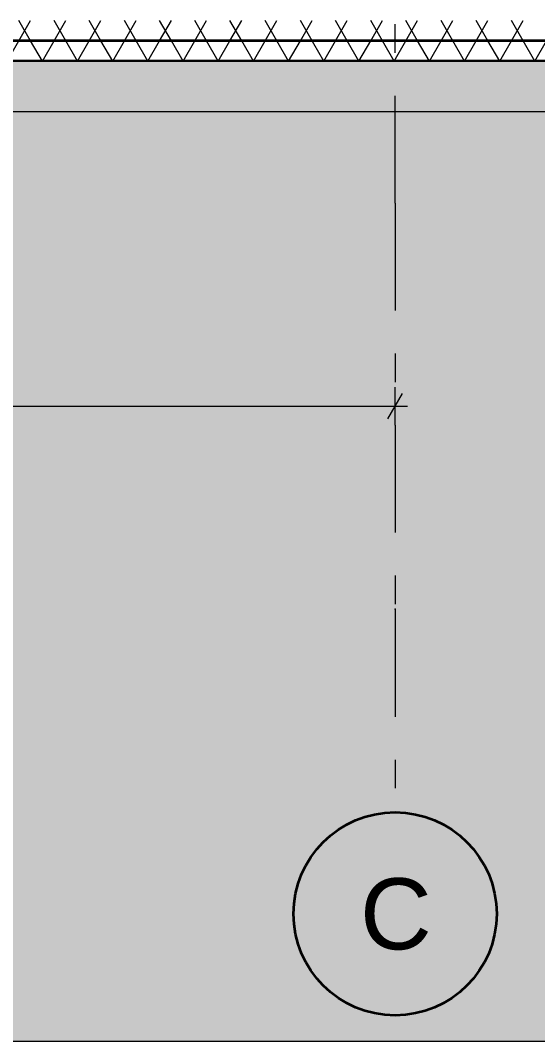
# Model space of a CAD drawing. Header units: millimetres. Extents: x -279593 to -202089, y -5129 to 14747.
# Drawn here: x -260955 to -258409, y -5129 to -100 of the extents above; entities that cross this region are included whole.
import ezdxf

# ---------------------------------------------------------------- set-up
doc = ezdxf.new("R2010")
doc.units = ezdxf.units.MM
doc.header["$MEASUREMENT"] = 0
doc.linetypes.add('Double Dashed', pattern=[1093.611073, 529.166651, -211.666656, 141.111112, -211.666656])
doc.linetypes.add('Wipeout_Contour', pattern=[1000, 0, -1000])
for name, color, linetype, lineweight in [('0_Pen_No__1', 7, 'Continuous', 13), ('2D Drafting - General_Pen_No__1', 7, 'Continuous', 13), ('New_Dimensioning - General_Pen_No__1', 7, 'Continuous', 13), ('New_Structural - Bearing_Pen_No__1', 7, 'Continuous', 13), ('New_Structural - Bearing_Pen_No__101', 252, 'Continuous', 13), ('New_Structural - Bearing_Pen_No__21', 7, 'Continuous', 35), ('New_Structural - Grid_Pen_No__1', 7, 'Continuous', 13), ('New_Structural - Grid_Pen_No__7', 7, 'Continuous', 35)]:
    doc.layers.add(name, color=color, linetype=linetype, lineweight=lineweight)
doc.layers.add('0_Pen_No__82', color=7, linetype='Continuous', lineweight=20, true_color=0xaaaaaa)
doc.layers.add('2D Drafting - General_Pen_No__61', color=7, linetype='Continuous', lineweight=20, true_color=0x6a6a6a)
doc.layers.add('New_Dimensioning - General', color=7, linetype='Continuous')
doc.layers.add('New_Structural - Bearing', color=7, linetype='Continuous')
doc.styles.add('GENERATED_STYLE_1', font='')
doc.styles.get('GENERATED_STYLE_1').set_extended_font_data('Arial')
doc.dimstyles.new('GENERATED_STYLE__1', dxfattribs={"dimtxt": 200, "dimasz": 95, "dimexe": 0.18, "dimexo": 0.0625, "dimgap": 0, "dimtad": 1, "dimtih": 1, "dimtoh": 1, "dimdec": 3, "dimlfac": 0.001, "dimzin": 0, "dimdsep": 46, "dimtxsty": 'GENERATED_STYLE_1', "dimblk": 'ARROWHEAD_2', "dimblk1": 'ARROWHEAD_2', "dimblk2": 'ARROWHEAD_2', "dimcen": 0.09, "dimclrd": 7, "dimclre": 7, "dimclrt": 7, "dimadec": 0, "dimazin": 0, "dimtfac": 1, "dimtdec": 4, "dimtmove": 0, "dimatfit": 3, "dimfxl": 0, "dimtolj": 1, "dimtzin": 0, "dimarcsym": 0})
pattern_1 = [(45, (0, 350), (-111.36932, 111.36932), [0, -105, 0, -157.5]), (110, (350, 350), (148.00159, 53.86817), [0, -77, 0, -133])]
pattern_2 = [(60, (0, 0), (-129.90381, 75), []), (120, (0, 0), (129.90381, 75), [])]

# ---------------------------------------------------------------- blocks, each defined once
blk = doc.blocks.new('*X1')
at = {"layer": 'New_Structural - Bearing_Pen_No__1', "color": 7, "linetype": 'Continuous', "lineweight": 13}
for p, q in [((-259510, -350), (-259493.4, -356.9)), ((-259493.4, -356.9), (-259475.6, -349.6)), ((-259475.6, -349.6), (-259468.3, -331.9)), ((-259468.3, -331.9), (-259469.1, -330)), ((-259464.5, -330), (-259451, -348.6)), ((-259451, -348.6), (-259426, -356.7)), ((-259426, -356.7), (-259401, -348.6)), ((-259401, -348.6), (-259387.5, -330)), ((-259375.3, -330), (-259379.3, -339.5)), ((-259379.3, -339.5), (-259373.2, -354.2)), ((-259344, -354.2), (-259337.9, -339.5)), ((-259337.9, -339.5), (-259341.9, -330)), ((-259317.5, -330), (-259317.5, -330.9)), ((-259317.5, -330.9), (-259300.3, -354.6)), ((-259244.7, -354.6), (-259227.5, -330.9)), ((-259227.5, -330.9), (-259227.5, -330)), ((-259219.8, -330), (-259222.1, -335.4)), ((-259222.1, -335.4), (-259213.7, -355.6)), ((-259173.3, -355.6), (-259164.9, -335.4)), ((-259164.9, -335.4), (-259167.1, -330)), ((-259154, -330), (-259154.7, -331.9)), ((-259154.7, -331.9), (-259147.4, -349.6)), ((-259147.4, -349.6), (-259129.7, -356.9)), ((-259129.7, -356.9), (-259111.9, -349.6)), ((-259111.9, -349.6), (-259104.6, -331.9)), ((-259104.6, -331.9), (-259105.4, -330)), ((-259100.8, -330), (-259087.3, -348.6)), ((-259087.3, -348.6), (-259062.3, -356.7)), ((-259062.3, -356.7), (-259037.3, -348.6)), ((-259037.3, -348.6), (-259023.8, -330)), ((-259011.6, -330), (-259015.6, -339.5)), ((-259015.6, -339.5), (-259009.5, -354.2)), ((-258980.3, -354.2), (-258974.2, -339.5)), ((-258974.2, -339.5), (-258978.2, -330)), ((-258953.8, -330), (-258953.8, -330.9)), ((-258953.8, -330.9), (-258936.6, -354.6)), ((-258881, -354.6), (-258863.8, -330.9)), ((-258863.8, -330.9), (-258863.8, -330)), ((-258856.1, -330), (-258858.4, -335.4)), ((-258858.4, -335.4), (-258850, -355.6)), ((-258809.6, -355.6), (-258801.2, -335.4)), ((-258801.2, -335.4), (-258803.4, -330)), ((-258790.3, -330), (-258791, -331.9)), ((-258791, -331.9), (-258783.7, -349.6)), ((-258783.7, -349.6), (-258766, -356.9)), ((-258766, -356.9), (-258748.2, -349.6)), ((-258748.2, -349.6), (-258740.9, -331.9)), ((-258740.9, -331.9), (-258741.6, -330)), ((-258737.1, -330), (-258723.6, -348.6)), ((-258723.6, -348.6), (-258698.6, -356.7)), ((-258698.6, -356.7), (-258673.6, -348.6)), ((-258673.6, -348.6), (-258660.1, -330)), ((-258647.9, -330), (-258651.9, -339.5)), ((-258651.9, -339.5), (-258645.8, -354.2)), ((-258616.6, -354.2), (-258610.5, -339.5)), ((-258610.5, -339.5), (-258614.5, -330)), ((-258590.1, -330), (-258590.1, -330.9)), ((-258590.1, -330.9), (-258572.9, -354.6)), ((-258517.3, -354.6), (-258500.1, -330.9)), ((-258500.1, -330.9), (-258500.1, -330)), ((-258492.4, -330), (-258494.7, -335.4)), ((-258494.7, -335.4), (-258486.3, -355.6)), ((-258445.9, -355.6), (-258437.5, -335.4)), ((-258437.5, -335.4), (-258439.7, -330)), ((-258426.5, -330), (-258427.3, -331.9)), ((-258427.3, -331.9), (-258420, -349.6)), ((-258420, -349.6), (-258402.2, -356.9)), ((-259502.2, -398), (-259510, -387.2)), ((-259502.2, -427.5), (-259502.2, -398)), ((-259476.2, -374.5), (-259489.3, -397.3)), ((-259489.3, -397.3), (-259484.7, -423.1)), ((-259451.5, -365.6), (-259476.2, -374.5)), ((-259426.8, -374.5), (-259451.5, -365.6)), ((-259413.7, -397.3), (-259426.8, -374.5)), ((-259418.3, -423.1), (-259413.7, -397.3)), ((-259383.1, -399.8), (-259388, -433.9)), ((-259360.5, -373.7), (-259383.1, -399.8)), ((-259373.2, -354.2), (-259358.6, -360.2)), ((-259327.4, -364), (-259360.5, -373.7)), ((-259358.6, -360.2), (-259344, -354.2)), ((-259294.3, -373.7), (-259327.4, -364)), ((-259300.3, -354.6), (-259272.5, -363.6)), ((-259271.7, -399.8), (-259294.3, -373.7)), ((-259272.5, -363.6), (-259244.7, -354.6)), ((-259266.8, -433.9), (-259271.7, -399.8)), ((-259211.9, -374.2), (-259229.2, -398)), ((-259229.2, -398), (-259229.2, -427.5)), ((-259213.7, -355.6), (-259193.5, -364)), ((-259183.8, -365), (-259211.9, -374.2)), ((-259193.5, -364), (-259173.3, -355.6)), ((-259155.8, -374.2), (-259183.8, -365)), ((-259138.5, -398), (-259155.8, -374.2)), ((-259138.5, -427.5), (-259138.5, -398)), ((-259112.4, -374.5), (-259125.6, -397.3)), ((-259125.6, -397.3), (-259121, -423.1)), ((-259087.8, -365.6), (-259112.4, -374.5)), ((-259063.1, -374.5), (-259087.8, -365.6)), ((-259050, -397.3), (-259063.1, -374.5)), ((-259054.6, -423.1), (-259050, -397.3)), ((-259019.4, -399.8), (-259024.3, -433.9)), ((-258996.8, -373.7), (-259019.4, -399.8)), ((-259009.5, -354.2), (-258994.9, -360.2)), ((-258963.7, -364), (-258996.8, -373.7)), ((-258994.9, -360.2), (-258980.3, -354.2)), ((-258930.6, -373.7), (-258963.7, -364)), ((-258936.6, -354.6), (-258908.8, -363.6)), ((-258908, -399.8), (-258930.6, -373.7)), ((-258908.8, -363.6), (-258881, -354.6)), ((-258903.1, -433.9), (-258908, -399.8)), ((-258848.2, -374.2), (-258865.5, -398)), ((-258865.5, -398), (-258865.5, -427.5)), ((-258850, -355.6), (-258829.8, -364)), ((-258820.1, -365), (-258848.2, -374.2)), ((-258829.8, -364), (-258809.6, -355.6)), ((-258792.1, -374.2), (-258820.1, -365)), ((-258774.7, -398), (-258792.1, -374.2)), ((-258774.7, -427.5), (-258774.7, -398)), ((-258748.7, -374.5), (-258761.9, -397.3)), ((-258761.9, -397.3), (-258757.3, -423.1)), ((-258724.1, -365.6), (-258748.7, -374.5)), ((-258699.4, -374.5), (-258724.1, -365.6)), ((-258686.3, -397.3), (-258699.4, -374.5)), ((-258690.9, -423.1), (-258686.3, -397.3)), ((-258655.7, -399.8), (-258660.6, -433.9)), ((-258633.1, -373.7), (-258655.7, -399.8)), ((-258645.8, -354.2), (-258631.2, -360.2)), ((-258600, -364), (-258633.1, -373.7)), ((-258631.2, -360.2), (-258616.6, -354.2)), ((-258566.9, -373.7), (-258600, -364)), ((-258572.9, -354.6), (-258545.1, -363.6)), ((-258544.3, -399.8), (-258566.9, -373.7)), ((-258545.1, -363.6), (-258517.3, -354.6)), ((-258539.4, -433.9), (-258544.3, -399.8)), ((-258484.5, -374.2), (-258501.8, -398)), ((-258501.8, -398), (-258501.8, -427.5)), ((-258486.3, -355.6), (-258466.1, -364)), ((-258456.4, -365), (-258484.5, -374.2)), ((-258466.1, -364), (-258445.9, -355.6)), ((-258428.4, -374.2), (-258456.4, -365)), ((-258411, -398), (-258428.4, -374.2)), ((-258411, -427.5), (-258411, -398)), ((-259510, -438.3), (-259502.2, -427.5)), ((-259484.7, -423.1), (-259464.6, -440)), ((-259452.5, -451), (-259480.3, -460)), ((-259464.6, -440), (-259438.4, -440)), ((-259424.7, -460), (-259452.5, -451)), ((-259438.4, -440), (-259418.3, -423.1)), ((-259388, -433.9), (-259373.7, -465.3)), ((-259281.1, -465.3), (-259266.8, -433.9)), ((-259229.2, -427.5), (-259211.9, -451.3)), ((-259211.9, -451.3), (-259183.8, -460.5)), ((-259183.8, -460.5), (-259155.8, -451.3)), ((-259155.8, -451.3), (-259138.5, -427.5)), ((-259121, -423.1), (-259100.9, -440)), ((-259088.8, -451), (-259116.6, -460)), ((-259100.9, -440), (-259074.7, -440)), ((-259061, -460), (-259088.8, -451)), ((-259074.7, -440), (-259054.6, -423.1)), ((-259024.3, -433.9), (-259009.9, -465.3)), ((-258917.4, -465.3), (-258903.1, -433.9)), ((-258865.5, -427.5), (-258848.2, -451.3)), ((-258848.2, -451.3), (-258820.1, -460.5)), ((-258820.1, -460.5), (-258792.1, -451.3)), ((-258792.1, -451.3), (-258774.7, -427.5)), ((-258757.3, -423.1), (-258737.2, -440)), ((-258725.1, -451), (-258752.9, -460)), ((-258737.2, -440), (-258711, -440)), ((-258697.3, -460), (-258725.1, -451)), ((-258711, -440), (-258690.9, -423.1)), ((-258660.6, -433.9), (-258646.2, -465.3)), ((-258553.7, -465.3), (-258539.4, -433.9)), ((-258501.8, -427.5), (-258484.5, -451.3)), ((-258484.5, -451.3), (-258456.4, -460.5)), ((-258456.4, -460.5), (-258428.4, -451.3)), ((-258428.4, -451.3), (-258411, -427.5)), ((-259480.3, -460), (-259497.5, -483.7)), ((-259497.5, -483.7), (-259497.5, -512.9)), ((-259407.5, -483.7), (-259424.7, -460)), ((-259407.5, -512.9), (-259407.5, -483.7)), ((-259393.7, -497.2), (-259402.1, -517.4)), ((-259373.5, -488.8), (-259393.7, -497.2)), ((-259373.7, -465.3), (-259344.6, -483.9)), ((-259353.3, -497.2), (-259373.5, -488.8)), ((-259344.9, -517.4), (-259353.3, -497.2)), ((-259344.6, -483.9), (-259310.1, -483.9)), ((-259327.4, -496.1), (-259334.7, -513.9)), ((-259309.7, -488.8), (-259327.4, -496.1)), ((-259310.1, -483.9), (-259281.1, -465.3)), ((-259291.9, -496.1), (-259309.7, -488.8)), ((-259284.6, -513.9), (-259291.9, -496.1)), ((-259267.3, -461.7), (-259282.8, -483)), ((-259282.8, -483), (-259282.8, -509.3)), ((-259242.3, -453.6), (-259267.3, -461.7)), ((-259217.3, -461.7), (-259242.3, -453.6)), ((-259201.8, -483), (-259217.3, -461.7)), ((-259201.8, -509.3), (-259201.8, -483)), ((-259174.9, -500.9), (-259189.5, -506.9)), ((-259160.3, -506.9), (-259174.9, -500.9)), ((-259116.6, -460), (-259133.8, -483.7)), ((-259133.8, -483.7), (-259133.8, -512.9)), ((-259043.8, -483.7), (-259061, -460)), ((-259043.8, -512.9), (-259043.8, -483.7)), ((-259030, -497.2), (-259038.4, -517.4)), ((-259009.8, -488.8), (-259030, -497.2)), ((-259009.9, -465.3), (-258980.9, -483.9)), ((-258989.6, -497.2), (-259009.8, -488.8)), ((-258981.2, -517.4), (-258989.6, -497.2)), ((-258980.9, -483.9), (-258946.4, -483.9)), ((-258963.7, -496.1), (-258971, -513.9)), ((-258946, -488.8), (-258963.7, -496.1)), ((-258946.4, -483.9), (-258917.4, -465.3)), ((-258928.2, -496.1), (-258946, -488.8)), ((-258920.9, -513.9), (-258928.2, -496.1)), ((-258903.6, -461.7), (-258919, -483)), ((-258919, -483), (-258919, -509.3)), ((-258878.6, -453.6), (-258903.6, -461.7)), ((-258853.6, -461.7), (-258878.6, -453.6)), ((-258838.1, -483), (-258853.6, -461.7)), ((-258838.1, -509.3), (-258838.1, -483)), ((-258811.2, -500.9), (-258825.8, -506.9)), ((-258796.6, -506.9), (-258811.2, -500.9)), ((-258752.9, -460), (-258770.1, -483.7)), ((-258770.1, -483.7), (-258770.1, -512.9)), ((-258680.1, -483.7), (-258697.3, -460)), ((-258680.1, -512.9), (-258680.1, -483.7)), ((-258666.3, -497.2), (-258674.7, -517.4)), ((-258646.1, -488.8), (-258666.3, -497.2)), ((-258646.2, -465.3), (-258617.2, -483.9)), ((-258625.9, -497.2), (-258646.1, -488.8)), ((-258617.5, -517.4), (-258625.9, -497.2)), ((-258617.2, -483.9), (-258582.7, -483.9)), ((-258600, -496.1), (-258607.3, -513.9)), ((-258582.2, -488.8), (-258600, -496.1)), ((-258582.7, -483.9), (-258553.7, -465.3)), ((-258564.5, -496.1), (-258582.2, -488.8)), ((-258557.2, -513.9), (-258564.5, -496.1)), ((-258539.9, -461.7), (-258555.3, -483)), ((-258555.3, -483), (-258555.3, -509.3)), ((-258514.9, -453.6), (-258539.9, -461.7)), ((-258489.9, -461.7), (-258514.9, -453.6)), ((-258474.4, -483), (-258489.9, -461.7)), ((-258474.4, -509.3), (-258474.4, -483)), ((-258447.5, -500.9), (-258462.1, -506.9)), ((-258432.9, -506.9), (-258447.5, -500.9)), ((-259497.5, -512.9), (-259485.1, -530)), ((-259419.9, -530), (-259407.5, -512.9)), ((-259402.1, -517.4), (-259396.9, -530)), ((-259350.1, -530), (-259344.9, -517.4)), ((-259334.7, -513.9), (-259328, -530)), ((-259291.3, -530), (-259284.6, -513.9)), ((-259282.8, -509.3), (-259267.7, -530)), ((-259216.9, -530), (-259201.8, -509.3)), ((-259189.5, -506.9), (-259195.6, -521.5)), ((-259195.6, -521.5), (-259192.1, -530)), ((-259154.2, -521.5), (-259160.3, -506.9)), ((-259157.7, -530), (-259154.2, -521.5)), ((-259133.8, -512.9), (-259121.4, -530)), ((-259056.2, -530), (-259043.8, -512.9)), ((-259038.4, -517.4), (-259033.1, -530)), ((-258986.4, -530), (-258981.2, -517.4)), ((-258971, -513.9), (-258964.3, -530)), ((-258927.6, -530), (-258920.9, -513.9)), ((-258919, -509.3), (-258904, -530)), ((-258853.2, -530), (-258838.1, -509.3)), ((-258825.8, -506.9), (-258831.9, -521.5)), ((-258831.9, -521.5), (-258828.4, -530)), ((-258790.5, -521.5), (-258796.6, -506.9)), ((-258794, -530), (-258790.5, -521.5)), ((-258770.1, -512.9), (-258757.7, -530)), ((-258692.5, -530), (-258680.1, -512.9)), ((-258674.7, -517.4), (-258669.4, -530)), ((-258622.7, -530), (-258617.5, -517.4)), ((-258607.3, -513.9), (-258600.6, -530)), ((-258563.9, -530), (-258557.2, -513.9)), ((-258555.3, -509.3), (-258540.3, -530)), ((-258489.5, -530), (-258474.4, -509.3)), ((-258462.1, -506.9), (-258468.2, -521.5)), ((-258468.2, -521.5), (-258464.7, -530)), ((-258426.8, -521.5), (-258432.9, -506.9)), ((-258430.3, -530), (-258426.8, -521.5))]:
    blk.add_line(p, q, dxfattribs=at)
blk = doc.blocks.new('*X2')
at = {"layer": 'New_Structural - Bearing_Pen_No__1', "color": 7, "linetype": 'Continuous', "lineweight": 13}
for p, q in [((-260965.9, -349.6), (-260948.2, -356.9)), ((-260948.2, -356.9), (-260930.5, -349.6)), ((-260930.5, -349.6), (-260923.1, -331.9)), ((-260923.1, -331.9), (-260923.9, -330)), ((-260919.3, -330), (-260905.8, -348.6)), ((-260905.8, -348.6), (-260880.8, -356.7)), ((-260880.8, -356.7), (-260855.8, -348.6)), ((-260855.8, -348.6), (-260842.3, -330)), ((-260830.2, -330), (-260834.1, -339.5)), ((-260834.1, -339.5), (-260828.1, -354.2)), ((-260798.8, -354.2), (-260792.8, -339.5)), ((-260792.8, -339.5), (-260796.7, -330)), ((-260772.3, -330), (-260772.3, -330.9)), ((-260772.3, -330.9), (-260755.2, -354.6)), ((-260699.5, -354.6), (-260682.4, -330.9)), ((-260682.4, -330.9), (-260682.4, -330)), ((-260674.7, -330), (-260676.9, -335.4)), ((-260676.9, -335.4), (-260668.5, -355.6)), ((-260628.1, -355.6), (-260619.7, -335.4)), ((-260619.7, -335.4), (-260622, -330)), ((-260608.8, -330), (-260609.6, -331.9)), ((-260609.6, -331.9), (-260602.2, -349.6)), ((-260602.2, -349.6), (-260584.5, -356.9)), ((-260584.5, -356.9), (-260566.8, -349.6)), ((-260566.8, -349.6), (-260559.4, -331.9)), ((-260559.4, -331.9), (-260560.2, -330)), ((-260555.6, -330), (-260542.1, -348.6)), ((-260542.1, -348.6), (-260517.1, -356.7)), ((-260517.1, -356.7), (-260492.1, -348.6)), ((-260492.1, -348.6), (-260478.6, -330)), ((-260466.5, -330), (-260470.4, -339.5)), ((-260470.4, -339.5), (-260464.4, -354.2)), ((-260435.1, -354.2), (-260429.1, -339.5)), ((-260429.1, -339.5), (-260433, -330)), ((-260408.6, -330), (-260408.6, -330.9)), ((-260408.6, -330.9), (-260391.4, -354.6)), ((-260335.8, -354.6), (-260318.6, -330.9)), ((-260318.6, -330.9), (-260318.6, -330)), ((-260311, -330), (-260313.2, -335.4)), ((-260313.2, -335.4), (-260304.8, -355.6)), ((-260264.4, -355.6), (-260256, -335.4)), ((-260256, -335.4), (-260258.3, -330)), ((-260245.1, -330), (-260245.9, -331.9)), ((-260245.9, -331.9), (-260238.5, -349.6)), ((-260238.5, -349.6), (-260220.8, -356.9)), ((-260220.8, -356.9), (-260203.1, -349.6)), ((-260203.1, -349.6), (-260195.7, -331.9)), ((-260195.7, -331.9), (-260196.5, -330)), ((-260191.9, -330), (-260178.4, -348.6)), ((-260178.4, -348.6), (-260153.4, -356.7)), ((-260153.4, -356.7), (-260128.4, -348.6)), ((-260128.4, -348.6), (-260114.9, -330)), ((-260102.8, -330), (-260106.7, -339.5)), ((-260106.7, -339.5), (-260100.7, -354.2)), ((-260071.4, -354.2), (-260065.4, -339.5)), ((-260065.4, -339.5), (-260069.3, -330)), ((-260044.9, -330), (-260044.9, -330.9)), ((-260044.9, -330.9), (-260027.7, -354.6)), ((-259972.1, -354.6), (-259954.9, -330.9)), ((-259954.9, -330.9), (-259954.9, -330)), ((-259947.3, -330), (-259949.5, -335.4)), ((-259949.5, -335.4), (-259941.1, -355.6)), ((-259900.7, -355.6), (-259892.3, -335.4)), ((-259892.3, -335.4), (-259894.6, -330)), ((-259881.4, -330), (-259882.1, -331.9)), ((-259882.1, -331.9), (-259874.8, -349.6)), ((-259874.8, -349.6), (-259857.1, -356.9)), ((-259857.1, -356.9), (-259839.3, -349.6)), ((-259839.3, -349.6), (-259832, -331.9)), ((-259832, -331.9), (-259832.8, -330)), ((-259828.2, -330), (-259814.7, -348.6)), ((-259814.7, -348.6), (-259789.7, -356.7)), ((-259789.7, -356.7), (-259764.7, -348.6)), ((-259764.7, -348.6), (-259751.2, -330)), ((-259739, -330), (-259743, -339.5)), ((-259743, -339.5), (-259736.9, -354.2)), ((-259707.7, -354.2), (-259701.7, -339.5)), ((-259701.7, -339.5), (-259705.6, -330)), ((-259681.2, -330), (-259681.2, -330.9)), ((-259681.2, -330.9), (-259664, -354.6)), ((-259608.4, -354.6), (-259591.2, -330.9)), ((-259591.2, -330.9), (-259591.2, -330)), ((-259583.5, -330), (-259585.8, -335.4)), ((-259585.8, -335.4), (-259577.4, -355.6)), ((-259537, -355.6), (-259528.6, -335.4)), ((-259528.6, -335.4), (-259530.8, -330)), ((-259517.7, -330), (-259518.4, -331.9)), ((-259518.4, -331.9), (-259511.1, -349.6)), ((-259511.1, -349.6), (-259510, -350)), ((-260931, -374.5), (-260944.1, -397.3)), ((-260944.1, -397.3), (-260939.5, -423.1)), ((-260906.3, -365.6), (-260931, -374.5)), ((-260881.7, -374.5), (-260906.3, -365.6)), ((-260868.6, -397.3), (-260881.7, -374.5)), ((-260873.1, -423.1), (-260868.6, -397.3)), ((-260837.9, -399.8), (-260842.8, -433.9)), ((-260815.3, -373.7), (-260837.9, -399.8)), ((-260828.1, -354.2), (-260813.5, -360.2)), ((-260782.2, -364), (-260815.3, -373.7)), ((-260813.5, -360.2), (-260798.8, -354.2)), ((-260749.1, -373.7), (-260782.2, -364)), ((-260755.2, -354.6), (-260727.3, -363.6)), ((-260726.5, -399.8), (-260749.1, -373.7)), ((-260727.3, -363.6), (-260699.5, -354.6)), ((-260721.6, -433.9), (-260726.5, -399.8)), ((-260666.7, -374.2), (-260684, -398)), ((-260684, -398), (-260684, -427.5)), ((-260668.5, -355.6), (-260648.3, -364)), ((-260638.7, -365), (-260666.7, -374.2)), ((-260648.3, -364), (-260628.1, -355.6)), ((-260610.6, -374.2), (-260638.7, -365)), ((-260593.3, -398), (-260610.6, -374.2)), ((-260593.3, -427.5), (-260593.3, -398)), ((-260567.3, -374.5), (-260580.4, -397.3)), ((-260580.4, -397.3), (-260575.8, -423.1)), ((-260542.6, -365.6), (-260567.3, -374.5)), ((-260518, -374.5), (-260542.6, -365.6)), ((-260504.8, -397.3), (-260518, -374.5)), ((-260509.4, -423.1), (-260504.8, -397.3)), ((-260474.2, -399.8), (-260479.1, -433.9)), ((-260451.6, -373.7), (-260474.2, -399.8)), ((-260464.4, -354.2), (-260449.7, -360.2)), ((-260418.5, -364), (-260451.6, -373.7)), ((-260449.7, -360.2), (-260435.1, -354.2)), ((-260385.4, -373.7), (-260418.5, -364)), ((-260391.4, -354.6), (-260363.6, -363.6)), ((-260362.8, -399.8), (-260385.4, -373.7)), ((-260363.6, -363.6), (-260335.8, -354.6)), ((-260357.9, -433.9), (-260362.8, -399.8)), ((-260303, -374.2), (-260320.3, -398)), ((-260320.3, -398), (-260320.3, -427.5)), ((-260304.8, -355.6), (-260284.6, -364)), ((-260274.9, -365), (-260303, -374.2)), ((-260284.6, -364), (-260264.4, -355.6)), ((-260246.9, -374.2), (-260274.9, -365)), ((-260229.6, -398), (-260246.9, -374.2)), ((-260229.6, -427.5), (-260229.6, -398)), ((-260203.6, -374.5), (-260216.7, -397.3)), ((-260216.7, -397.3), (-260212.1, -423.1)), ((-260178.9, -365.6), (-260203.6, -374.5)), ((-260154.3, -374.5), (-260178.9, -365.6)), ((-260141.1, -397.3), (-260154.3, -374.5)), ((-260145.7, -423.1), (-260141.1, -397.3)), ((-260110.5, -399.8), (-260115.4, -433.9)), ((-260087.9, -373.7), (-260110.5, -399.8)), ((-260100.7, -354.2), (-260086, -360.2)), ((-260054.8, -364), (-260087.9, -373.7)), ((-260086, -360.2), (-260071.4, -354.2)), ((-260021.7, -373.7), (-260054.8, -364)), ((-260027.7, -354.6), (-259999.9, -363.6)), ((-259999.1, -399.8), (-260021.7, -373.7)), ((-259999.9, -363.6), (-259972.1, -354.6)), ((-259994.2, -433.9), (-259999.1, -399.8)), ((-259939.3, -374.2), (-259956.6, -398)), ((-259956.6, -398), (-259956.6, -427.5)), ((-259941.1, -355.6), (-259920.9, -364)), ((-259911.2, -365), (-259939.3, -374.2)), ((-259920.9, -364), (-259900.7, -355.6)), ((-259883.2, -374.2), (-259911.2, -365)), ((-259865.9, -398), (-259883.2, -374.2)), ((-259865.9, -427.5), (-259865.9, -398)), ((-259839.9, -374.5), (-259853, -397.3)), ((-259853, -397.3), (-259848.4, -423.1)), ((-259815.2, -365.6), (-259839.9, -374.5)), ((-259790.6, -374.5), (-259815.2, -365.6)), ((-259777.4, -397.3), (-259790.6, -374.5)), ((-259782, -423.1), (-259777.4, -397.3)), ((-259746.8, -399.8), (-259751.7, -433.9)), ((-259724.2, -373.7), (-259746.8, -399.8)), ((-259736.9, -354.2), (-259722.3, -360.2)), ((-259691.1, -364), (-259724.2, -373.7)), ((-259722.3, -360.2), (-259707.7, -354.2)), ((-259658, -373.7), (-259691.1, -364)), ((-259664, -354.6), (-259636.2, -363.6)), ((-259635.4, -399.8), (-259658, -373.7)), ((-259636.2, -363.6), (-259608.4, -354.6)), ((-259630.5, -433.9), (-259635.4, -399.8)), ((-259575.6, -374.2), (-259592.9, -398)), ((-259592.9, -398), (-259592.9, -427.5)), ((-259577.4, -355.6), (-259557.2, -364)), ((-259547.5, -365), (-259575.6, -374.2)), ((-259557.2, -364), (-259537, -355.6)), ((-259519.5, -374.2), (-259547.5, -365)), ((-259510, -387.2), (-259519.5, -374.2)), ((-260939.5, -423.1), (-260919.4, -440)), ((-260907.3, -451), (-260935.2, -460)), ((-260919.4, -440), (-260893.2, -440)), ((-260879.5, -460), (-260907.3, -451)), ((-260893.2, -440), (-260873.1, -423.1)), ((-260842.8, -433.9), (-260828.5, -465.3)), ((-260736, -465.3), (-260721.6, -433.9)), ((-260684, -427.5), (-260666.7, -451.3)), ((-260666.7, -451.3), (-260638.7, -460.5)), ((-260638.7, -460.5), (-260610.6, -451.3)), ((-260610.6, -451.3), (-260593.3, -427.5)), ((-260575.8, -423.1), (-260555.7, -440)), ((-260543.6, -451), (-260571.4, -460)), ((-260555.7, -440), (-260529.5, -440)), ((-260515.8, -460), (-260543.6, -451)), ((-260529.5, -440), (-260509.4, -423.1)), ((-260479.1, -433.9), (-260464.8, -465.3)), ((-260372.3, -465.3), (-260357.9, -433.9)), ((-260320.3, -427.5), (-260303, -451.3)), ((-260303, -451.3), (-260274.9, -460.5)), ((-260274.9, -460.5), (-260246.9, -451.3)), ((-260246.9, -451.3), (-260229.6, -427.5)), ((-260212.1, -423.1), (-260192, -440)), ((-260179.9, -451), (-260207.7, -460)), ((-260192, -440), (-260165.8, -440)), ((-260152.1, -460), (-260179.9, -451)), ((-260165.8, -440), (-260145.7, -423.1)), ((-260115.4, -433.9), (-260101.1, -465.3)), ((-260008.5, -465.3), (-259994.2, -433.9)), ((-259956.6, -427.5), (-259939.3, -451.3)), ((-259939.3, -451.3), (-259911.2, -460.5)), ((-259911.2, -460.5), (-259883.2, -451.3)), ((-259883.2, -451.3), (-259865.9, -427.5)), ((-259848.4, -423.1), (-259828.3, -440)), ((-259816.2, -451), (-259844, -460)), ((-259828.3, -440), (-259802.1, -440)), ((-259788.4, -460), (-259816.2, -451)), ((-259802.1, -440), (-259782, -423.1)), ((-259751.7, -433.9), (-259737.4, -465.3)), ((-259644.8, -465.3), (-259630.5, -433.9)), ((-259592.9, -427.5), (-259575.6, -451.3)), ((-259575.6, -451.3), (-259547.5, -460.5)), ((-259547.5, -460.5), (-259519.5, -451.3)), ((-259519.5, -451.3), (-259510, -438.3)), ((-260935.2, -460), (-260952.3, -483.7)), ((-260952.3, -483.7), (-260952.3, -512.9)), ((-260862.4, -483.7), (-260879.5, -460)), ((-260862.4, -512.9), (-260862.4, -483.7)), ((-260848.5, -497.2), (-260856.9, -517.4)), ((-260828.3, -488.8), (-260848.5, -497.2)), ((-260828.5, -465.3), (-260799.5, -483.9)), ((-260808.1, -497.2), (-260828.3, -488.8)), ((-260799.7, -517.4), (-260808.1, -497.2)), ((-260799.5, -483.9), (-260765, -483.9)), ((-260782.2, -496.1), (-260789.6, -513.9)), ((-260764.5, -488.8), (-260782.2, -496.1)), ((-260765, -483.9), (-260736, -465.3)), ((-260746.8, -496.1), (-260764.5, -488.8)), ((-260739.4, -513.9), (-260746.8, -496.1)), ((-260722.1, -461.7), (-260737.6, -483)), ((-260737.6, -483), (-260737.6, -509.3)), ((-260697.1, -453.6), (-260722.1, -461.7)), ((-260672.1, -461.7), (-260697.1, -453.6)), ((-260656.6, -483), (-260672.1, -461.7)), ((-260656.6, -509.3), (-260656.6, -483)), ((-260629.7, -500.9), (-260644.4, -506.9)), ((-260615.1, -506.9), (-260629.7, -500.9)), ((-260571.4, -460), (-260588.6, -483.7)), ((-260588.6, -483.7), (-260588.6, -512.9)), ((-260498.6, -483.7), (-260515.8, -460)), ((-260498.6, -512.9), (-260498.6, -483.7)), ((-260484.8, -497.2), (-260493.2, -517.4)), ((-260464.6, -488.8), (-260484.8, -497.2)), ((-260464.8, -465.3), (-260435.8, -483.9)), ((-260444.4, -497.2), (-260464.6, -488.8)), ((-260436, -517.4), (-260444.4, -497.2)), ((-260435.8, -483.9), (-260401.3, -483.9)), ((-260418.5, -496.1), (-260425.9, -513.9)), ((-260400.8, -488.8), (-260418.5, -496.1)), ((-260401.3, -483.9), (-260372.3, -465.3)), ((-260383.1, -496.1), (-260400.8, -488.8)), ((-260375.7, -513.9), (-260383.1, -496.1)), ((-260358.4, -461.7), (-260373.9, -483)), ((-260373.9, -483), (-260373.9, -509.3)), ((-260333.4, -453.6), (-260358.4, -461.7)), ((-260308.4, -461.7), (-260333.4, -453.6)), ((-260292.9, -483), (-260308.4, -461.7)), ((-260292.9, -509.3), (-260292.9, -483)), ((-260266, -500.9), (-260280.7, -506.9)), ((-260251.4, -506.9), (-260266, -500.9)), ((-260207.7, -460), (-260224.9, -483.7)), ((-260224.9, -483.7), (-260224.9, -512.9)), ((-260134.9, -483.7), (-260152.1, -460)), ((-260134.9, -512.9), (-260134.9, -483.7)), ((-260121.1, -497.2), (-260129.5, -517.4)), ((-260100.9, -488.8), (-260121.1, -497.2)), ((-260101.1, -465.3), (-260072.1, -483.9)), ((-260080.7, -497.2), (-260100.9, -488.8)), ((-260072.3, -517.4), (-260080.7, -497.2)), ((-260072.1, -483.9), (-260037.6, -483.9)), ((-260054.8, -496.1), (-260062.1, -513.9)), ((-260037.1, -488.8), (-260054.8, -496.1)), ((-260037.6, -483.9), (-260008.5, -465.3)), ((-260019.3, -496.1), (-260037.1, -488.8)), ((-260012, -513.9), (-260019.3, -496.1)), ((-259994.7, -461.7), (-260010.2, -483)), ((-260010.2, -483), (-260010.2, -509.3)), ((-259969.7, -453.6), (-259994.7, -461.7)), ((-259944.7, -461.7), (-259969.7, -453.6)), ((-259929.2, -483), (-259944.7, -461.7)), ((-259929.2, -509.3), (-259929.2, -483)), ((-259902.3, -500.9), (-259916.9, -506.9)), ((-259887.7, -506.9), (-259902.3, -500.9)), ((-259844, -460), (-259861.2, -483.7)), ((-259861.2, -483.7), (-259861.2, -512.9)), ((-259771.2, -483.7), (-259788.4, -460)), ((-259771.2, -512.9), (-259771.2, -483.7)), ((-259757.4, -497.2), (-259765.8, -517.4)), ((-259737.2, -488.8), (-259757.4, -497.2)), ((-259737.4, -465.3), (-259708.3, -483.9)), ((-259717, -497.2), (-259737.2, -488.8)), ((-259708.6, -517.4), (-259717, -497.2)), ((-259708.3, -483.9), (-259673.9, -483.9)), ((-259691.1, -496.1), (-259698.4, -513.9)), ((-259673.4, -488.8), (-259691.1, -496.1)), ((-259673.9, -483.9), (-259644.8, -465.3)), ((-259655.6, -496.1), (-259673.4, -488.8)), ((-259648.3, -513.9), (-259655.6, -496.1)), ((-259631, -461.7), (-259646.5, -483)), ((-259646.5, -483), (-259646.5, -509.3)), ((-259606, -453.6), (-259631, -461.7)), ((-259581, -461.7), (-259606, -453.6)), ((-259565.5, -483), (-259581, -461.7)), ((-259565.5, -509.3), (-259565.5, -483)), ((-259538.6, -500.9), (-259553.2, -506.9)), ((-259524, -506.9), (-259538.6, -500.9)), ((-260952.3, -512.9), (-260939.9, -530)), ((-260874.8, -530), (-260862.4, -512.9)), ((-260856.9, -517.4), (-260851.7, -530)), ((-260804.9, -530), (-260799.7, -517.4)), ((-260789.6, -513.9), (-260782.9, -530)), ((-260746.1, -530), (-260739.4, -513.9)), ((-260737.6, -509.3), (-260722.5, -530)), ((-260671.7, -530), (-260656.6, -509.3)), ((-260644.4, -506.9), (-260650.4, -521.5)), ((-260650.4, -521.5), (-260646.9, -530)), ((-260609.1, -521.5), (-260615.1, -506.9)), ((-260612.6, -530), (-260609.1, -521.5)), ((-260588.6, -512.9), (-260576.2, -530)), ((-260511.1, -530), (-260498.6, -512.9)), ((-260493.2, -517.4), (-260488, -530)), ((-260441.2, -530), (-260436, -517.4)), ((-260425.9, -513.9), (-260419.2, -530)), ((-260382.4, -530), (-260375.7, -513.9)), ((-260373.9, -509.3), (-260358.8, -530)), ((-260308, -530), (-260292.9, -509.3)), ((-260280.7, -506.9), (-260286.7, -521.5)), ((-260286.7, -521.5), (-260283.2, -530)), ((-260245.4, -521.5), (-260251.4, -506.9)), ((-260248.9, -530), (-260245.4, -521.5)), ((-260224.9, -512.9), (-260212.5, -530)), ((-260147.4, -530), (-260134.9, -512.9)), ((-260129.5, -517.4), (-260124.3, -530)), ((-260077.5, -530), (-260072.3, -517.4)), ((-260062.1, -513.9), (-260055.5, -530)), ((-260018.7, -530), (-260012, -513.9)), ((-260010.2, -509.3), (-259995.1, -530)), ((-259944.3, -530), (-259929.2, -509.3)), ((-259916.9, -506.9), (-259923, -521.5)), ((-259923, -521.5), (-259919.5, -530)), ((-259881.7, -521.5), (-259887.7, -506.9)), ((-259885.2, -530), (-259881.7, -521.5)), ((-259861.2, -512.9), (-259848.8, -530)), ((-259783.6, -530), (-259771.2, -512.9)), ((-259765.8, -517.4), (-259760.6, -530)), ((-259713.8, -530), (-259708.6, -517.4)), ((-259698.4, -513.9), (-259691.8, -530)), ((-259655, -530), (-259648.3, -513.9)), ((-259646.5, -509.3), (-259631.4, -530)), ((-259580.6, -530), (-259565.5, -509.3)), ((-259553.2, -506.9), (-259559.3, -521.5)), ((-259559.3, -521.5), (-259555.8, -530)), ((-259517.9, -521.5), (-259524, -506.9)), ((-259521.4, -530), (-259517.9, -521.5))]:
    blk.add_line(p, q, dxfattribs=at)
blk = doc.blocks.new('*D14')
at = {"layer": 'New_Dimensioning - General_Pen_No__1', "color": 7, "linetype": 'Continuous', "lineweight": 13}
for p, q in [((-268610, -2093.8), (-268610, -1906.2)), ((-259110, -2093.8), (-259110, -1906.2)), ((-268573.9, -1937.5), (-268646.1, -2062.5)), ((-259146.1, -2062.5), (-259073.9, -1937.5)), ((-268610, -2000), (-259110, -2000)), ((-259110, -2000), (-259048.9, -2000))]:
    blk.add_line(p, q, dxfattribs=at)
at = {"layer": 'New_Dimensioning - General_Pen_No__1', "color": 7, "lineweight": 13, "insert": (-264202, -1960), "char_height": 200, "attachment_point": 7, "style": 'GENERATED_STYLE_1'}
blk.add_mtext('\\A1;{\\pql;\\fArial|b0|i0|c0|p34;9,500}', dxfattribs=at)
blk = doc.blocks.new('ARROWHEAD_2')
at = {"color": 0, "linetype": 'Continuous', "lineweight": 0}
for p, q in [((-0.378, -0.655), (0.378, 0.655)), ((0, 0), (-1, 0))]:
    blk.add_line(p, q, dxfattribs=at)

msp = doc.modelspace()

# ---------------------------------------------------------------- hatches: boundary and pattern name
at = {"layer": 'New_Structural - Bearing', "linetype": 'Continuous', "lineweight": 0, "true_color": 0x000000}
h = msp.add_hatch(dxfattribs=at)
h.set_pattern_fill('Batt_Insulation_0001', color=18, style=0, pattern_type=2)
h.set_pattern_definition(pattern_2)
h.paths.add_polyline_path([(-274760.0254, -100), (-274760.0254, -200), (-259510.0254, -200), (-259510.0254, -100)])
h = msp.add_hatch(dxfattribs=at)
h.set_pattern_fill('Batt_Insulation_0001', color=18, style=0, pattern_type=2)
h.set_pattern_definition(pattern_2)
h.paths.add_polyline_path([(-259510.0254, -100), (-259510.0254, -200), (-252097.1209, -200), (-252097.1209, -100)])
h = msp.add_hatch(dxfattribs=at)
h.set_pattern_fill('Batt_Insulation_0001', color=18, style=0, pattern_type=2)
h.set_pattern_definition(pattern_2)
h.paths.add_polyline_path([(-274760.0254, -200), (-274760.0254, -300), (-259510.0254, -300), (-259510.0254, -200)])
h = msp.add_hatch(dxfattribs=at)
h.set_pattern_fill('Batt_Insulation_0001', color=18, style=0, pattern_type=2)
h.set_pattern_definition(pattern_2)
h.paths.add_polyline_path([(-252097.1209, -300), (-252097.1209, -200), (-259510.0254, -200), (-259510.0254, -300)])
h = msp.add_hatch(dxfattribs=at)
h.set_pattern_fill('Cut_Stone_0001', color=18, style=0, pattern_type=2)
h.set_pattern_definition(pattern_1)
h.paths.add_polyline_path([(-274760.0254, -300), (-274760.0254, -330), (-259510.0254, -330), (-259510.0254, -300)])
h = msp.add_hatch(dxfattribs=at)
h.set_pattern_fill('Cut_Stone_0001', color=18, style=0, pattern_type=2)
h.set_pattern_definition(pattern_1)
h.paths.add_polyline_path([(-252097.1209, -330), (-252097.1209, -300), (-259510.0254, -300), (-259510.0254, -330)])

# ---------------------------------------------------------------- linework, layer by layer
at = {"layer": 'New_Structural - Bearing_Pen_No__21', "color": 7, "linetype": 'Continuous', "lineweight": 35}
for p, q in [((-259510.0254, -200), (-274760.0254, -200)), ((-252097.1209, -200), (-259510.0254, -200)), ((-259510.0254, -300), (-274760.0254, -300)), ((-252097.1209, -300), (-259510.0254, -300)), ((-259510.0254, -330), (-274760.0254, -330)), ((-252097.1209, -330), (-259510.0254, -330)), ((-252097.1209, -530), (-259510.0254, -530))]:
    msp.add_line(p, q, dxfattribs=at)
at = {"layer": 'New_Structural - Grid_Pen_No__1', "color": 7, "linetype": 'Double Dashed', "lineweight": 13}
msp.add_line((-259110.0254, -3000), (-259110.0254, -4000), dxfattribs=at)
msp.add_point((-259110.0254, -3000), dxfattribs=at)
msp.add_point((-259110.0254, -3000), dxfattribs=at)
at = {"layer": 'New_Structural - Grid_Pen_No__7', "color": 7, "linetype": 'Continuous', "lineweight": 35}
msp.add_circle((-259110.0254, -4500), 500, dxfattribs=at)

# ---------------------------------------------------------------- block references
at = {"layer": 'New_Structural - Bearing', "lineweight": 0}
msp.add_blockref('*X1', (0, 0), dxfattribs=at)

# ---------------------------------------------------------------- texts
at = {"layer": 'New_Structural - Grid_Pen_No__1', "color": 7, "lineweight": 13, "insert": (-259282.8259, -4325), "char_height": 350, "attachment_point": 1, "style": 'GENERATED_STYLE_1'}
msp.add_mtext('\\A1;{\\pql;\\pt0;\\fArial|b0|i0|c0|p34;C}', dxfattribs=at)

# ---------------------------------------------------------------- dimensions: what is measured, and where the dimension line sits
at = {"layer": 'New_Dimensioning - General', "color": 7, "linetype": 'Continuous', "lineweight": 13}
dim = msp.add_linear_dim(base=(-259110.0254, -2000), p1=(-268610.0254, -2000), p2=(-259110.0254, -2000), dimstyle='GENERATED_STYLE__1', dxfattribs=at)
dim.commit()
dim.dimension.update_dxf_attribs({"geometry": '*D14', "text_midpoint": (-263865.9674, -1860), "dimtype": 160})

# ---------------------------------------------------------------- next in the draw order: wipeouts: each hides what was drawn before it
at = {"color": 254, "linetype": 'Wipeout_Contour', "lineweight": 0, "ltscale": 1054842.310262621}
msp.add_wipeout([(-258610.0253, -530), (-268810.0252, -530.0002), (-268810.0252, -549.0783), (-258610.0253, -549.0783)], dxfattribs=at).dxf.layer = 'New_Structural - Bearing'

# ---------------------------------------------------------------- next in the draw order: linework, layer by layer
at = {"layer": 'New_Structural - Bearing_Pen_No__21', "color": 7, "linetype": 'Continuous', "lineweight": 35}
msp.add_line((-259510.0254, -530), (-274760.0254, -530), dxfattribs=at)

# ---------------------------------------------------------------- next in the draw order: block references
at = {"layer": 'New_Structural - Bearing', "lineweight": 0}
msp.add_blockref('*X2', (0, 0), dxfattribs=at)

# ---------------------------------------------------------------- next in the draw order: wipeouts: each hides what was drawn before it
at = {"color": 254, "linetype": 'Wipeout_Contour', "lineweight": 0, "ltscale": 1029528.20684816}
msp.add_wipeout([(-258610.0253, -529.9999), (-258610.0253, -549.0783), (-256152.9467, -549.0783), (-256152.9467, -530)], dxfattribs=at).dxf.layer = 'New_Structural - Bearing'

# ---------------------------------------------------------------- next in the draw order: hatches: boundary and pattern name
at = {"layer": '2D Drafting - General_Pen_No__61', "linetype": 'Continuous', "lineweight": 20, "true_color": 0x6a6a6a}
h = msp.add_hatch(dxfattribs=at)
h.set_pattern_fill('Dashed_0001', color=251, style=0, pattern_type=2)
h.set_pattern_definition([(45, (0, 0), (-183.84776, 183.84776), [195, -65]), (45, (7e-14, 183.85), (-183.84776, 183.84776), [195, -65])])
h.paths.add_polyline_path([(-278565.0259, -199.8387), (-274800.2279, -199.8387), (-274800.2279, -869.9999), (-275247.5618, -869.9999), (-274847.5619, -1269.9999), (-274247.5619, -1269.9999), (-273517.5103, -539.9483), (-269992.4831, -539.9481), (-268719.094, -539.9481), (-267835.7389, -539.9481), (-251543.8615, -539.9481), (-251543.8615, -200), (-241459.9695, -200), (-241459.9695, -912.0388), (-241459.9695, -5129.1775), (-279589.4358, -5129.1775), (-279593.1947, -199.6383)])

# ---------------------------------------------------------------- next in the draw order: linework, layer by layer
at = {"layer": '2D Drafting - General_Pen_No__1', "color": 7, "linetype": 'Continuous', "lineweight": 13, "flags": 128}
msp.add_lwpolyline([(-278565.0259, -199.8387), (-274800.2279, -199.8387), (-274800.2279, -869.9999), (-275247.5618, -869.9999), (-274847.5619, -1269.9999), (-274247.5619, -1269.9999), (-273517.5103, -539.9483), (-269992.4831, -539.9481), (-268719.094, -539.9481), (-267835.7389, -539.9481), (-251543.8615, -539.9481), (-251543.8615, -200), (-241459.9695, -200), (-241459.9695, -912.0388), (-241459.9695, -5129.1775), (-279589.4358, -5129.1775), (-279593.1947, -199.6383)], close=True, dxfattribs=at)
at = {"layer": 'New_Structural - Bearing_Pen_No__101', "color": 252, "linetype": 'Continuous', "lineweight": 13}
for p, q in [((-268810.0252, -549.0783), (-258610.0253, -549.0783)), ((-258610.0253, -549.0783), (-256152.9468, -549.0783))]:
    msp.add_line(p, q, dxfattribs=at)

# ---------------------------------------------------------------- next in the draw order: wipeouts: each hides what was drawn before it
at = {"color": 254, "linetype": 'Wipeout_Contour', "lineweight": 0, "ltscale": 6319145.733109531}
msp.add_wipeout([(-275247.5618, -870.0001), (-274798.8855, -870.0001), (-274798.8855, -1070.0002), (-274198.8854, -1070.0002), (-274198.8854, -870.0001), (-274410.0255, -870.0001), (-274410.0255, -549.9483), (-274410.0255, -300.0001), (-273197.5776, -300.0001), (-253491.1743, -300.0001), (-252976.074, -300), (-252093.5586, -300), (-252093.5586, -870), (-252304.6986, -870), (-252304.6986, -1070.0001), (-251704.6986, -1070.0001), (-251704.6986, -870), (-251256.0223, -870), (-251656.0222, -1269.9999), (-252256.0224, -1269.9999), (-252976.074, -549.9483), (-273527.5101, -549.9483), (-274247.5617, -1270), (-274847.5619, -1270)], dxfattribs=at)

# ---------------------------------------------------------------- next in the draw order: hatches: boundary and pattern name
at = {"layer": '0_Pen_No__82', "linetype": 'Continuous', "lineweight": 20, "true_color": 0xaaaaaa}
h = msp.add_hatch(dxfattribs=at)
h.set_pattern_fill('Cut_Stone_0001', color=253, style=0, pattern_type=2)
h.set_pattern_definition(pattern_1)
h.paths.add_polyline_path([(-275247.5618, -870.0001), (-274798.8855, -870.0001), (-274798.8855, -1070.0002), (-274198.8854, -1070.0002), (-274198.8854, -870.0001), (-274410.0255, -870.0001), (-274410.0255, -549.9483), (-274410.0255, -300.0001), (-273197.5776, -300.0001), (-253491.1743, -300.0001), (-252976.074, -300), (-252093.5586, -300), (-252093.5586, -870), (-252304.6986, -870), (-252304.6986, -1070.0001), (-251704.6986, -1070.0001), (-251704.6986, -870), (-251256.0223, -870), (-251656.0222, -1269.9999), (-252256.0224, -1269.9999), (-252976.074, -549.9483), (-273527.5101, -549.9483), (-274247.5617, -1270), (-274847.5619, -1270)])

# ---------------------------------------------------------------- next in the draw order: linework, layer by layer
at = {"layer": '0_Pen_No__1', "color": 7, "linetype": 'Continuous', "lineweight": 13, "flags": 128}
msp.add_lwpolyline([(-275247.5618, -870.0001), (-274798.8855, -870.0001), (-274798.8855, -1070.0002), (-274198.8854, -1070.0002), (-274198.8854, -870.0001), (-274410.0255, -870.0001), (-274410.0255, -549.9483), (-274410.0255, -300.0001), (-273197.5776, -300.0001), (-253491.1743, -300.0001), (-252976.074, -300), (-252093.5586, -300), (-252093.5586, -870), (-252304.6986, -870), (-252304.6986, -1070.0001), (-251704.6986, -1070.0001), (-251704.6986, -870), (-251256.0223, -870), (-251656.0222, -1269.9999), (-252256.0224, -1269.9999), (-252976.074, -549.9483), (-273527.5101, -549.9483), (-274247.5617, -1270), (-274847.5619, -1270)], close=True, dxfattribs=at)
at = {"layer": 'New_Structural - Grid_Pen_No__1', "color": 7, "linetype": 'Double Dashed', "lineweight": 13}
for q in [(-259110.0254, 0), (-259110.0254, -3000)]:
    msp.add_line((-259110.0254, -1000), q, dxfattribs=at)

doc.saveas('drawing.dxf')
